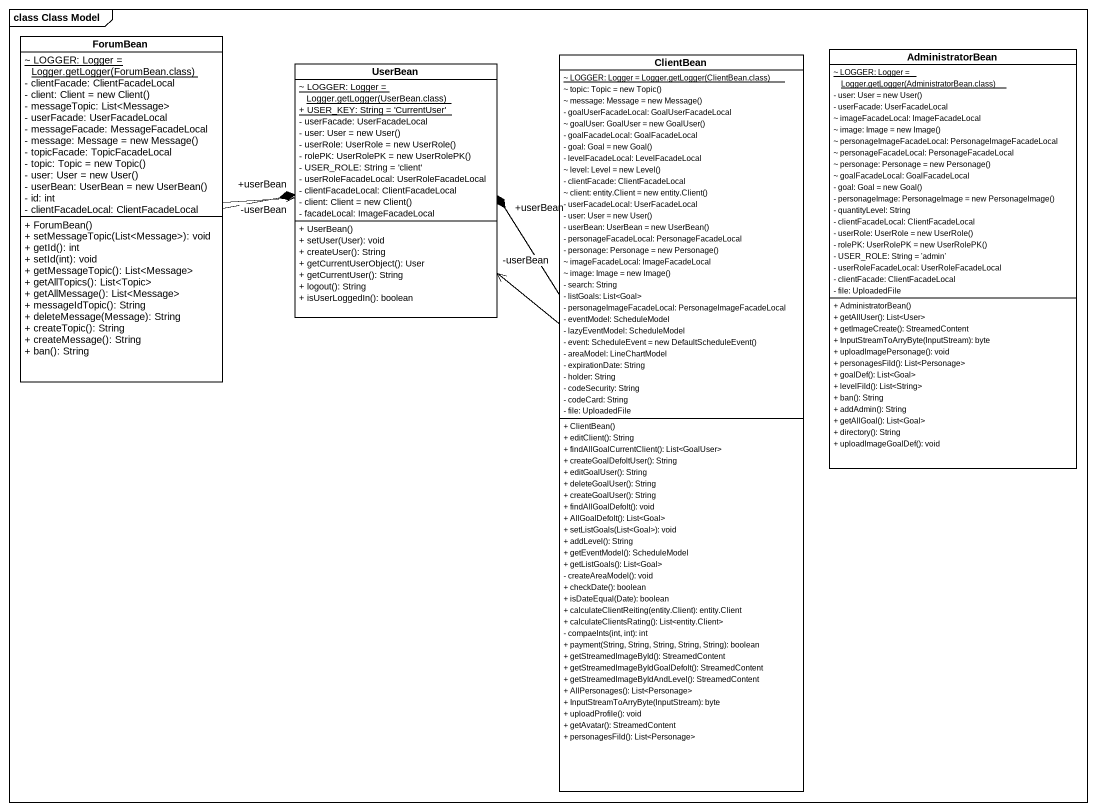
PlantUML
@startuml
mainframe class Class Model
hide circle
hide empty members
skinparam classAttributeIconSize 0
class ForumBean {
  {static} {field} ~ LOGGER: Logger = Logger.getLogger(ForumBean.class)
  - clientFacade: ClientFacadeLocal
  {field} - client: Client = new Client()
  - messageTopic: List<Message>
  - userFacade: UserFacadeLocal
  - messageFacade: MessageFacadeLocal
  {field} - message: Message = new Message()
  - topicFacade: TopicFacadeLocal
  {field} - topic: Topic = new Topic()
  {field} - user: User = new User()
  {field} - userBean: UserBean = new UserBean()
  - id: int
  - clientFacadeLocal: ClientFacadeLocal
  + ForumBean()
  + setMessageTopic(List<Message>): void
  + getId(): int
  + setId(int): void
  + getMessageTopic(): List<Message>
  + getAllTopics(): List<Topic>
  + getAllMessage(): List<Message>
  + messageIdTopic(): String
  + deleteMessage(Message): String
  + createTopic(): String
  + createMessage(): String
  + ban(): String
}
class UserBean {
  {static} {field} ~ LOGGER: Logger = Logger.getLogger(UserBean.class)
  {static} + USER_KEY: String = 'CurrentUser'
  - userFacade: UserFacadeLocal
  {field} - user: User = new User()
  {field} - userRole: UserRole = new UserRole()
  {field} - rolePK: UserRolePK = new UserRolePK()
  - USER_ROLE: String = 'client'
  - userRoleFacadeLocal: UserRoleFacadeLocal
  - clientFacadeLocal: ClientFacadeLocal
  {field} - client: Client = new Client()
  - facadeLocal: ImageFacadeLocal
  + UserBean()
  + setUser(User): void
  + createUser(): String
  + getCurrentUserObject(): User
  + getCurrentUser(): String
  + logout(): String
  + isUserLoggedIn(): boolean
}
class ClientBean {
  {static} {field} ~ LOGGER: Logger = Logger.getLogger(ClientBean.class)
  {field} ~ topic: Topic = new Topic()
  {field} ~ message: Message = new Message()
  - goalUserFacadeLocal: GoalUserFacadeLocal
  {field} ~ goalUser: GoalUser = new GoalUser()
  - goalFacadeLocal: GoalFacadeLocal
  {field} - goal: Goal = new Goal()
  - levelFacadeLocal: LevelFacadeLocal
  {field} ~ level: Level = new Level()
  - clientFacade: ClientFacadeLocal
  {field} ~ client: entity.Client = new entity.Client()
  - userFacadeLocal: UserFacadeLocal
  {field} - user: User = new User()
  {field} - userBean: UserBean = new UserBean()
  - personageFacadeLocal: PersonageFacadeLocal
  {field} - personage: Personage = new Personage()
  ~ imageFacadeLocal: ImageFacadeLocal
  {field} ~ image: Image = new Image()
  - search: String
  - listGoals: List<Goal>
  - personageImageFacadeLocal: PersonageImageFacadeLocal
  - eventModel: ScheduleModel
  - lazyEventModel: ScheduleModel
  {field} - event: ScheduleEvent = new DefaultScheduleEvent()
  - areaModel: LineChartModel
  - expirationDate: String
  - holder: String
  - codeSecurity: String
  - codeCard: String
  - file: UploadedFile
  + ClientBean()
  + editClient(): String
  + findAllGoalCurrentClient(): List<GoalUser>
  + createGoalDefoltUser(): String
  + editGoalUser(): String
  + deleteGoalUser(): String
  + createGoalUser(): String
  + findAllGoalDefolt(): void
  + AllGoalDefolt(): List<Goal>
  + setListGoals(List<Goal>): void
  + addLevel(): String
  + getEventModel(): ScheduleModel
  + getListGoals(): List<Goal>
  - createAreaModel(): void
  + checkDate(): boolean
  + isDateEqual(Date): boolean
  + calculateClientReiting(entity.Client): entity.Client
  + calculateClientsRating(): List<entity.Client>
  - compaeInts(int, int): int
  + payment(String, String, String, String, String): boolean
  + getStreamedImageById(): StreamedContent
  + getStreamedImageByIdGoalDefolt(): StreamedContent
  + getStreamedImageByIdAndLevel(): StreamedContent
  + AllPersonages(): List<Personage>
  + InputStreamToArryByte(InputStream): byte
  + uploadProfile(): void
  + getAvatar(): StreamedContent
  + personagesFild(): List<Personage>
}
class AdministratorBean {
  {static} {field} ~ LOGGER: Logger = Logger.getLogger(AdministratorBean.class)
  {field} - user: User = new User()
  - userFacade: UserFacadeLocal
  ~ imageFacadeLocal: ImageFacadeLocal
  {field} ~ image: Image = new Image()
  ~ personageImageFacadeLocal: PersonageImageFacadeLocal
  ~ personageFacadeLocal: PersonageFacadeLocal
  {field} ~ personage: Personage = new Personage()
  ~ goalFacadeLocal: GoalFacadeLocal
  {field} - goal: Goal = new Goal()
  {field} - personageImage: PersonageImage = new PersonageImage()
  - quantityLevel: String
  - clientFacadeLocal: ClientFacadeLocal
  {field} - userRole: UserRole = new UserRole()
  {field} - rolePK: UserRolePK = new UserRolePK()
  - USER_ROLE: String = 'admin'
  - userRoleFacadeLocal: UserRoleFacadeLocal
  - clientFacade: ClientFacadeLocal
  - file: UploadedFile
  + AdministratorBean()
  + getAllUser(): List<User>
  + getImageCreate(): StreamedContent
  + InputStreamToArryByte(InputStream): byte
  + uploadImagePersonage(): void
  + personagesFild(): List<Personage>
  + goalDef(): List<Goal>
  + levelFild(): List<String>
  + ban(): String
  + addAdmin(): String
  + getAllGoal(): List<Goal>
  + directory(): String
  + uploadImageGoalDef(): void
}
ForumBean -right-* "+userBean" UserBean
ForumBean -right-> "-userBean" UserBean
ClientBean -up-* "+userBean" UserBean
ClientBean -up-> "-userBean" UserBean
@enduml
